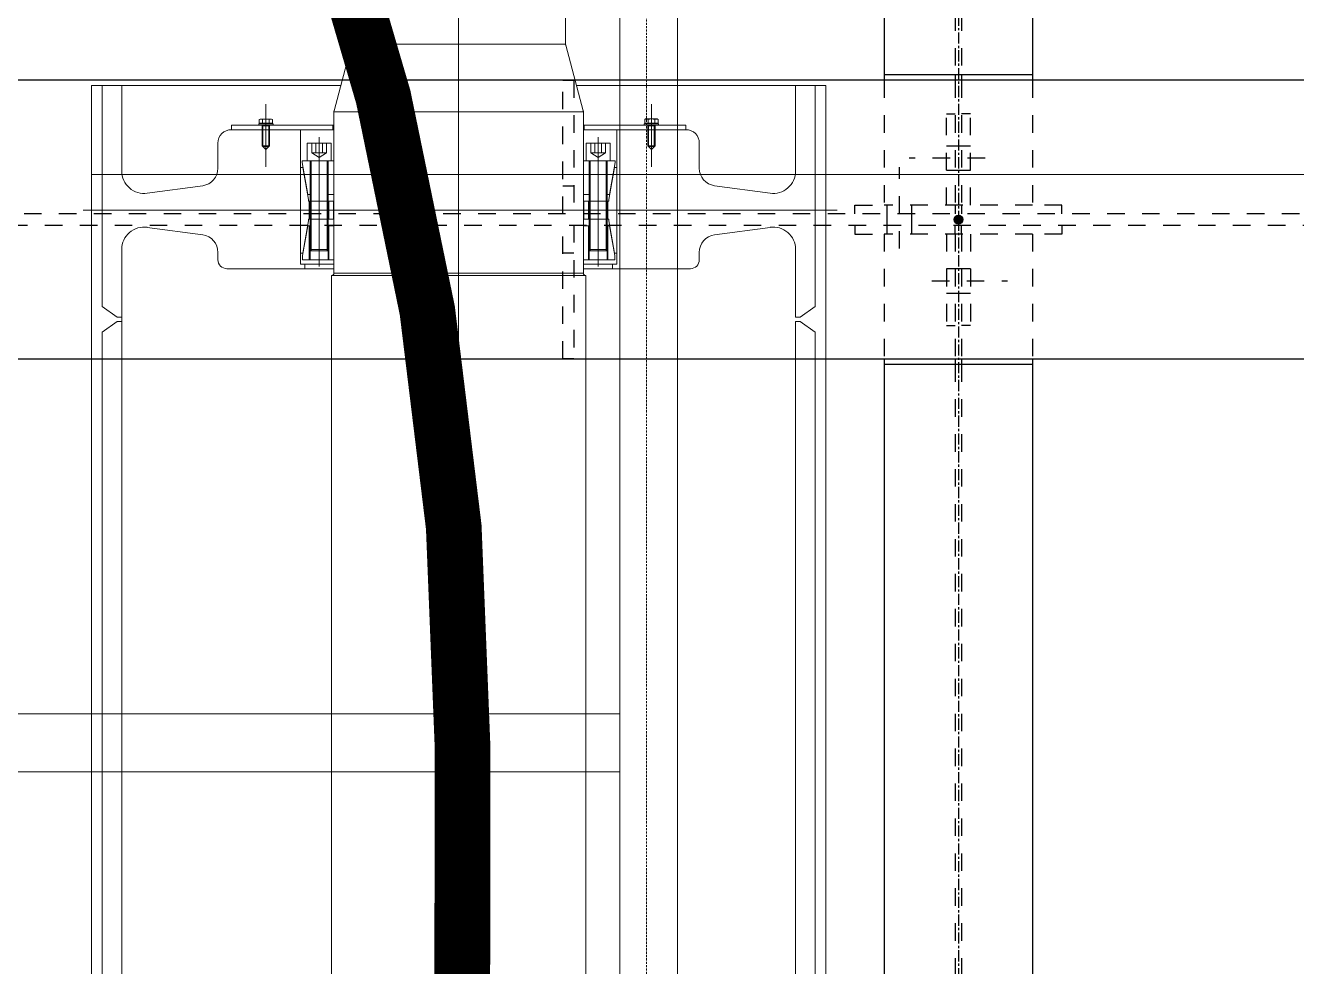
# Model space of a CAD drawing. Header units: inches. Extents: x 209270 to 234360, y -180214 to -150194.
# Drawn here: x 219526 to 220952, y -161353 to -160296 of the extents above; entities that cross this region are included whole.
import ezdxf

# ---------------------------------------------------------------- set-up
doc = ezdxf.new("R2010")
doc.units = ezdxf.units.IN
doc.header["$LTSCALE"] = 10
doc.header["$MEASUREMENT"] = 0
for name, pattern in [('CENTER', [2, 1.25, -0.25, 0.25, -0.25]), ('DXK_LINE_DOT2', [3.9198, 1.9599, -1.9599]), ('HIDDEN', [0.375, 0.25, -0.125])]:
    doc.linetypes.add(name, pattern=pattern)
for name, color, linetype in [('$AUDIT_BAD_LAYER1', 7, 'Continuous'), ('_STR_0', 2, 'Continuous'), ('_STR_1', 2, 'Continuous'), ('_STR_2', 2, 'Continuous'), ('_STR_4', 2, 'Continuous')]:
    doc.layers.add(name, color=color, linetype=linetype)
for name, color, linetype, lineweight in [('All Bought', 110, 'Continuous', 9), ('Belt', 4, 'Continuous', 9), ('DIM', 42, 'Continuous', 13), ('DIM.', 42, 'Continuous', 13), ('HIDDDEN', 3, 'HIDDEN', 9), ('hoist', 221, 'Continuous', 9), ('MAIN OBJECT', 2, 'Continuous', 18)]:
    doc.layers.add(name, color=color, linetype=linetype, lineweight=lineweight)

# ---------------------------------------------------------------- blocks, each defined once
blk = doc.blocks.new('A$VNI7697676')
at = {"layer": 'All Bought'}
for p, q in [((0, 1615), (0, -1615)), ((-120, 1610), (-120, 1246.4)), ((120, 1610), (120, 1246.4)), ((-139.8, 1171.7), (-120.2, 1245.1)), ((-120, 1246.4), (0, 1246.4)), ((120, 1246.4), (0, 1246.4)), ((139.8, 1171.7), (120.2, 1245.1)), ((-412, 1200), (-132.3, 1200)), ((-412, 1200), (-412, 0)), ((-400, 1200), (-400, 951.9)), ((-378, 1200), (-378, 1103.9)), ((412, 1200), (132.3, 1200)), ((378, 1200), (378, 1103.9)), ((400, 1200), (400, 951.9)), ((412, 1200), (412, 0)), ((-216.2, 1179.2), (-216.2, 1108.8)), ((-140, 1170.4), (-140, 989.4)), ((-140, 1170.4), (0, 1170.4)), ((140, 1170.4), (0, 1170.4)), ((140, 1170.4), (140, 989.4)), ((216.2, 1179.2), (216.3, 1108.8)), ((-255, 1150.4), (-255, 1155.4)), ((-255, 1155.4), (-141, 1155.4)), ((-208.2, 1157), (-224.2, 1157)), ((-224.2, 1157), (-224.2, 1155.4)), ((-224.2, 1155.4), (-208.2, 1155.4)), ((-223.8, 1161.8), (-222.8, 1162.3)), ((-223.8, 1161.8), (-223.8, 1157.6)), ((-223.8, 1157.6), (-222.1, 1157.6)), ((-209.8, 1162.3), (-222.8, 1162.3)), ((-222.1, 1157.6), (-222.1, 1157)), ((-222.1, 1157.6), (-210.4, 1157.6)), ((-210.4, 1157), (-222.1, 1157)), ((-220.3, 1155.4), (-220.3, 1132.2)), ((-219.5, 1154.7), (-220.2, 1155.4)), ((-220, 1161.8), (-220, 1157.6)), ((-219.5, 1155.4), (-219.5, 1131.4)), ((-216.2, 1155.4), (-216.2, 1157)), ((-213, 1155.4), (-213, 1131.4)), ((-213, 1154.7), (-212.2, 1155.4)), ((-212.5, 1161.8), (-212.5, 1157.6)), ((-212.3, 1155.4), (-212.3, 1132.2)), ((-210.4, 1157.6), (-210.4, 1157)), ((-210.4, 1157.6), (-208.7, 1157.6)), ((-208.7, 1161.8), (-209.8, 1162.3)), ((-208.7, 1161.8), (-208.7, 1157.6)), ((-208.2, 1155.4), (-208.2, 1157)), ((-141, 1155.4), (-140, 1155.4)), ((-141, 1155.4), (-141, 1150.4)), ((141, 1155.4), (140, 1155.4)), ((255, 1155.4), (141, 1155.4)), ((141, 1155.4), (141, 1150.4)), ((208.3, 1157.1), (224.3, 1157.1)), ((208.3, 1155.5), (208.3, 1157.1)), ((224.3, 1155.5), (208.3, 1155.5)), ((208.7, 1161.8), (209.8, 1162.4)), ((208.7, 1161.8), (208.7, 1157.7)), ((210.4, 1157.7), (208.7, 1157.7)), ((209.8, 1162.4), (222.8, 1162.4)), ((210.4, 1157.7), (210.4, 1157.1)), ((222.1, 1157.7), (210.4, 1157.7)), ((210.4, 1157.1), (222.1, 1157.1)), ((212.3, 1155.5), (212.3, 1132.2)), ((213, 1154.7), (212.3, 1155.5)), ((212.5, 1161.8), (212.5, 1157.7)), ((213, 1155.5), (213, 1131.5)), ((216.3, 1155.5), (216.3, 1157.1)), ((219.5, 1154.7), (220.3, 1155.5)), ((219.5, 1155.5), (219.5, 1131.5)), ((220, 1161.8), (220, 1157.7)), ((220.3, 1155.5), (220.3, 1132.2)), ((222.1, 1157.7), (222.1, 1157.1)), ((223.8, 1157.7), (222.1, 1157.7)), ((223.8, 1161.8), (222.8, 1162.4)), ((223.8, 1161.8), (223.8, 1157.7)), ((224.3, 1157.1), (224.3, 1155.5)), ((255, 1150.4), (255, 1155.4)), ((-141, 1150.4), (-255, 1150.4)), ((-220.2, 1154.7), (-212.2, 1154.7)), ((-177.5, 1150.4), (-177.5, 999.4)), ((-156.5, 1141.9), (-156.5, 996.7)), ((-141, 1150.4), (-140, 1150.4)), ((141, 1150.4), (140, 1150.4)), ((141, 1150.4), (255, 1150.4)), ((156.5, 1141.9), (156.5, 996.7)), ((177.5, 1150.4), (177.5, 999.4)), ((220.3, 1154.7), (212.3, 1154.7)), ((-270, 1135.4), (-270, 1107.3)), ((-216.3, 1128.2), (-220.3, 1132.2)), ((-220.3, 1132.2), (-212.3, 1132.2)), ((-219.5, 1131.4), (-213, 1131.4)), ((-212.3, 1132.2), (-216.3, 1128.2)), ((-156.5, 1135.4), (-170, 1135.4)), ((-170, 1115.6), (-170, 1135.4)), ((-164.6, 1124.4), (-164.6, 1135.4)), ((-160.2, 1124.4), (-160.2, 1135.4)), ((-156.5, 1135.4), (-143, 1135.4)), ((-152.8, 1124.4), (-152.8, 1135.4)), ((-148.4, 1124.4), (-148.4, 1135.4)), ((-143, 1115.6), (-143, 1135.4)), ((156.5, 1135.4), (143, 1135.4)), ((143, 1115.6), (143, 1135.4)), ((148.4, 1124.4), (148.4, 1135.4)), ((152.8, 1124.4), (152.8, 1135.4)), ((156.5, 1135.4), (170, 1135.4)), ((160.2, 1124.4), (160.2, 1135.4)), ((164.6, 1124.4), (164.6, 1135.4)), ((170, 1115.6), (170, 1135.4)), ((212.3, 1132.2), (216.3, 1128.2)), ((220.3, 1132.2), (212.3, 1132.2)), ((219.5, 1131.5), (213, 1131.5)), ((216.3, 1128.2), (220.3, 1132.2)), ((270, 1135.4), (270, 1107.3)), ((-175.6, 1115.6), (-175.6, 1113.6)), ((-175.6, 1115.6), (-140, 1115.6)), ((-169.3, 1077.6), (-175.6, 1113.6)), ((-166.5, 1015.8), (-166.5, 1115.6)), ((-165.4, 1079.5), (-165.4, 1115.6)), ((-164.6, 1124.4), (-156.5, 1124.4)), ((-156.5, 1119.3), (-164.6, 1124.4)), ((-148.4, 1124.4), (-156.5, 1124.4)), ((-156.5, 1119.3), (-148.4, 1124.4)), ((-147.6, 1079.5), (-147.6, 1115.6)), ((-146.5, 1004.4), (-146.5, 1115.6)), ((-140, 1115.6), (-140, 1077.6)), ((140, 1115.6), (140, 1077.6)), ((175.6, 1115.6), (140, 1115.6)), ((146.5, 1004.4), (146.5, 1115.6)), ((147.6, 1079.5), (147.6, 1115.6)), ((148.4, 1124.4), (156.5, 1124.4)), ((156.5, 1119.3), (148.4, 1124.4)), ((164.6, 1124.4), (156.5, 1124.4)), ((156.5, 1119.3), (164.6, 1124.4)), ((165.4, 1079.5), (165.4, 1115.6)), ((166.5, 1015.8), (166.5, 1115.6)), ((169.3, 1077.6), (175.6, 1113.6)), ((175.6, 1115.6), (175.6, 1113.6)), ((-177.5, 1108), (-177.5, 1012)), ((-177.5, 1108), (-174.7, 1108)), ((-168.3, 1071.9), (-174.7, 1108)), ((-166.5, 1077.6), (-166.5, 1100.6)), ((166.5, 1077.6), (166.5, 1100.6)), ((168.3, 1071.9), (174.7, 1108)), ((177.5, 1108), (174.7, 1108)), ((177.5, 1108), (177.5, 1012)), ((-349.4, 1079.2), (-287.1, 1087.5)), ((-172.5, 1096.6), (-172.6, 1096.4)), ((172.5, 1096.6), (172.6, 1096.4)), ((349.4, 1079.2), (287.1, 1087.5)), ((-169.3, 1077.6), (-166.5, 1077.6)), ((-168.3, 1071.9), (-168.3, 1070)), ((-168.3, 1070), (-140.5, 1070)), ((-167.5, 1050), (-167.5, 1070)), ((-165.4, 1014.5), (-165.4, 1079.5)), ((-147.6, 1014.5), (-147.6, 1079.5)), ((-146.5, 1077.6), (-140, 1077.6)), ((-145.5, 1050), (-145.5, 1070)), ((-140.5, 1070), (-140.5, 1050)), ((-140.5, 1070), (-140.5, 1050)), ((146.5, 1077.6), (140, 1077.6)), ((140.5, 1070), (140.5, 1050)), ((140.5, 1070), (140.5, 1050)), ((168.3, 1070), (140.5, 1070)), ((145.5, 1050), (145.5, 1070)), ((147.6, 1014.5), (147.6, 1079.5)), ((165.4, 1014.5), (165.4, 1079.5)), ((169.3, 1077.6), (166.5, 1077.6)), ((167.5, 1050), (167.5, 1070)), ((168.3, 1071.9), (168.3, 1070)), ((-421.3, 1060), (424.7, 1060)), ((-175.2, 1009.2), (-169.3, 1042.4)), ((-168.3, 1048.1), (-174.7, 1012)), ((-169.3, 1042.4), (-166.5, 1042.4)), ((-168.3, 1048.1), (-168.3, 1050)), ((-168.3, 1050), (-140.5, 1050)), ((-167.5, 1004.4), (-167.5, 1042.4)), ((-166.5, 1004.4), (-166.5, 1042.4)), ((-146.5, 1042.4), (-140, 1042.4)), ((-145.5, 1004.4), (-145.5, 1042.4)), ((-140, 1004.4), (-140, 1042.4)), ((140, 1004.4), (140, 1042.4)), ((146.5, 1042.4), (140, 1042.4)), ((168.3, 1050), (140.5, 1050)), ((145.5, 1004.4), (145.5, 1042.4)), ((166.5, 1004.4), (166.5, 1042.4)), ((169.3, 1042.4), (166.5, 1042.4)), ((167.5, 1004.4), (167.5, 1042.4)), ((168.3, 1048.1), (168.3, 1050)), ((168.3, 1048.1), (174.7, 1012)), ((175.2, 1009.2), (169.3, 1042.4)), ((-349.4, 1040.8), (-287.1, 1032.5)), ((349.4, 1040.8), (287.1, 1032.5)), ((-378, 940), (-378, 1016.1)), ((-270, 1004.4), (-270, 1012.7)), ((-166.5, 1015.8), (-165.4, 1014.5)), ((-166.5, 1015.8), (-146.5, 1015.8)), ((-147.6, 1014.5), (-165.4, 1014.5)), ((-146.5, 1015.8), (-147.6, 1014.5)), ((146.5, 1015.8), (147.6, 1014.5)), ((166.5, 1015.8), (146.5, 1015.8)), ((147.6, 1014.5), (165.4, 1014.5)), ((166.5, 1015.8), (165.4, 1014.5)), ((270, 1004.4), (270, 1012.7)), ((378, 940), (378, 1016.1)), ((-177.5, 1012), (-174.7, 1012)), ((-172.5, 999.4), (-177.5, 999.4)), ((-175.2, 1004.4), (-175.2, 1009.2)), ((-175.2, 1004.4), (-140, 1004.4)), ((-172.5, 994.4), (-172.5, 999.4)), ((-172.5, 999.4), (-140, 999.4)), ((175.2, 1004.4), (140, 1004.4)), ((172.5, 999.4), (140, 999.4)), ((172.5, 994.4), (172.5, 999.4)), ((172.5, 999.4), (177.5, 999.4)), ((177.5, 1012), (174.7, 1012)), ((175.2, 1004.4), (175.2, 1009.2)), ((-172.5, 994.4), (-260, 994.4)), ((-172.5, 994.4), (-140, 994.4)), ((-142.5, 986.9), (-142.5, 0)), ((-142.5, 986.9), (0, 986.9)), ((0, 989.4), (-140, 989.4)), ((0, 989.4), (140, 989.4)), ((142.5, 986.9), (0, 986.9)), ((172.5, 994.4), (140, 994.4)), ((142.5, 986.9), (142.5, 0)), ((172.5, 994.4), (260, 994.4)), ((-383, 940), (-400, 951.9)), ((383, 940), (400, 951.9)), ((-383, 935), (-400, 923.1)), ((-383, 940), (-378, 940)), ((-383, 935), (-378, 935)), ((-378, 940), (-378, 935)), ((-378, 935), (-378, 0)), ((383, 940), (378, 940)), ((383, 935), (378, 935)), ((378, 935), (378, 0)), ((383, 935), (400, 923.1)), ((-400, 923.1), (-400, 0)), ((400, 923.1), (400, 0))]:
    blk.add_line(p, q, dxfattribs=at)
for centre, radius, start, end in [((-125, 1246.4), 5, 345, 0), ((125, 1246.4), 5, 180, 195), ((-135, 1170.4), 5, 165, 180), ((135, 1170.4), 5, 0, 15), ((-221.9, 1159), 3.32, 55.5531, 115.5531), ((-216.2, 1149.9), 12.4, 72.3875, 107.6125), ((-210.6, 1159), 3.32, 64.4469, 124.4469), ((210.6, 1159), 3.32, 55.5578, 115.5578), ((216.3, 1150), 12.4, 72.3922, 107.6172), ((221.9, 1159), 3.32, 64.4516, 124.4516), ((-255, 1135.4), 15, 90, 180), ((255, 1135.4), 15, 0, 90), ((-353, 1103.9), 25, 180, 278.3659), ((-290, 1107.3), 20, 278.3659, 0), ((290, 1107.3), 20, 180, 261.6341), ((353, 1103.9), 25, 261.6341, 0), ((-353, 1016.1), 25, 81.6341, 180), ((353, 1016.1), 25, 0, 98.3659), ((-290, 1012.7), 20, 0, 81.6341), ((290, 1012.7), 20, 98.3659, 180), ((-260, 1004.4), 10, 180, 270), ((260, 1004.4), 10, 270, 0), ((-142.5, 989.4), 2.5, 270, 0), ((142.5, 989.4), 2.5, 180, 270)]:
    blk.add_arc(centre, radius, start, end, dxfattribs=at)
blk = doc.blocks.new('A$Ccd523e08')
at = {"layer": 'DIM', "xscale": -1}
blk.add_blockref('A$VNI7697676', (0, 0), dxfattribs=at)
blk = doc.blocks.new('A$Cdf87a385')
at = {"layer": 'HIDDDEN'}
blk.add_line((-910.7, -1770.2), (-910.7, 1770.2), dxfattribs=at)
at = {"layer": 'MAIN OBJECT'}
for p, q in [((-945.7, -1825.2), (-945.7, 1825.2)), ((-880.7, -1760.2), (-880.7, 1760.2)), ((-188.6, -430.7), (-880.7, -430.7)), ((-188.6, -495.7), (-880.7, -495.7))]:
    blk.add_line(p, q, dxfattribs=at)
blk = doc.blocks.new('A$C67244592')
at = {"layer": 'hoist', "lineweight": 0, "const_width": 62.5}
blk.add_lwpolyline([(0, -500), (4.3, 5159.9, 0.081795), (-153.3, 6122), (-1342.4, 9643.9, -0.081584), (-1500.1, 10603.6), (-1500.1, 15050)], format="xyb", dxfattribs=at)
blk = doc.blocks.new('Part-116860372-114948 - 114867')
at = {"layer": '_STR_4', "linetype": 'Continuous'}
blk.add_hatch(color=256, dxfattribs=at).paths.add_polyline_path([(220572.6, -160519.2, -1), (220572.6, -160509.2, -1)])
at = {"layer": '_STR_1', "linetype": 'DXK_LINE_DOT2'}
for p, q in [((220569, -158361.9), (220569, -160351.7)), ((220576.1, -158361.9), (220576.1, -160351.7)), ((220489.3, -160357.9), (220489.3, -160497.9)), ((220569, -160357.9), (220569, -160497.9)), ((220576.1, -160357.9), (220576.1, -160497.9)), ((220655.8, -160357.9), (220655.8, -160497.9)), ((220655.8, -160497.9), (220489.3, -160497.9))]:
    blk.add_line(p, q, dxfattribs=at)
at = {"layer": '_STR_2', "linetype": 'Continuous'}
for p, q in [((220489.3, -158355.7), (220489.3, -160357.9)), ((220655.8, -158355.7), (220655.8, -160357.9)), ((220655.8, -160351.7), (220489.3, -160351.7)), ((220569, -160351.7), (220569, -160357.9)), ((220576.1, -160351.7), (220576.1, -160357.9))]:
    blk.add_line(p, q, dxfattribs=at)
at = {"layer": '_STR_4', "linetype": 'CENTER'}
blk.add_line((220572.6, -158264.2), (220572.6, -160514.2), dxfattribs=at)
at = {"layer": '_STR_4', "linetype": 'Continuous'}
blk.add_circle((220572.6, -160514.2), 5, dxfattribs=at)
blk = doc.blocks.new('Bolt-116860372-115965 - 114867')
at = {"layer": '_STR_1', "linetype": 'DXK_LINE_DOT2'}
for p, q in [((220559, -160569.2), (220569, -160569.2)), ((220569, -160569.2), (220576.1, -160569.2)), ((220576.1, -160569.2), (220586.1, -160569.2)), ((220542.8, -160582.9), (220627.8, -160582.9)), ((220559, -160596.7), (220569, -160596.7)), ((220569, -160596.7), (220576.1, -160596.7)), ((220576.1, -160596.7), (220586.1, -160596.7))]:
    blk.add_line(p, q, dxfattribs=at)
blk = doc.blocks.new('Part-116860372-115984 - 114867')
at = {"layer": '_STR_1', "linetype": 'DXK_LINE_DOT2'}
for p, q in [((220586.1, -160395.4), (220576.1, -160395.4)), ((220586.1, -160497.9), (220586.1, -160395.4)), ((220576.1, -160497.9), (220576.1, -160507.9)), ((220688.6, -160497.9), (220655.8, -160497.9)), ((220688.6, -160507.9), (220688.6, -160497.9))]:
    blk.add_line(p, q, dxfattribs=at)
blk = doc.blocks.new('Part-116860372-115963 - 114867')
at = {"layer": '_STR_1', "linetype": 'DXK_LINE_DOT2'}
for p, q in [((220576.1, -160530.4), (220576.1, -160520.4)), ((220688.6, -160520.4), (220688.6, -160530.4)), ((220586.1, -160530.4), (220586.1, -160632.9)), ((220688.6, -160530.4), (220655.8, -160530.4)), ((220586.1, -160632.9), (220576.1, -160632.9))]:
    blk.add_line(p, q, dxfattribs=at)
blk = doc.blocks.new('Part-116860372-157426 - 114867')
at = {"layer": '_STR_1', "linetype": 'DXK_LINE_DOT2'}
for p, q in [((220128.8, -160357.9), (218891.3, -160357.9)), ((221378.8, -160357.9), (220141.3, -160357.9)), ((218891.3, -160670.4), (220128.8, -160670.4)), ((220141.3, -160670.4), (221378.8, -160670.4))]:
    blk.add_line(p, q, dxfattribs=at)
blk = doc.blocks.new('Part-116860372-115983 - 114867')
at = {"layer": '_STR_1', "linetype": 'DXK_LINE_DOT2'}
for p, q in [((220559, -160497.9), (220559, -160395.4)), ((220559, -160395.4), (220569, -160395.4)), ((220456.5, -160507.9), (220456.5, -160497.9)), ((220456.5, -160497.9), (220489.3, -160497.9)), ((220569, -160497.9), (220569, -160507.9))]:
    blk.add_line(p, q, dxfattribs=at)
blk = doc.blocks.new('Part-116860372-114983 - 114867')
at = {"layer": '_STR_4', "linetype": 'Continuous'}
blk.add_hatch(color=256, dxfattribs=at).paths.add_polyline_path([(220572.6, -160519.2, -1), (220572.6, -160509.2, -1)])
at = {"layer": '_STR_1', "linetype": 'DXK_LINE_DOT2'}
for p, q in [((220655.8, -160530.4), (220489.3, -160530.4)), ((220489.3, -160530.4), (220489.3, -160670.4)), ((220569, -160530.4), (220569, -160670.4)), ((220576.1, -160530.4), (220576.1, -160670.4)), ((220655.8, -160530.4), (220655.8, -160670.4)), ((220569, -160676.7), (220569, -164114.8)), ((220576.1, -160676.7), (220576.1, -164114.8))]:
    blk.add_line(p, q, dxfattribs=at)
at = {"layer": '_STR_2', "linetype": 'Continuous'}
for p, q in [((220489.3, -160670.4), (220489.3, -164121)), ((220655.8, -160676.7), (220489.3, -160676.7)), ((220569, -160670.4), (220569, -160676.7)), ((220576.1, -160670.4), (220576.1, -160676.7)), ((220655.8, -160670.4), (220655.8, -164121))]:
    blk.add_line(p, q, dxfattribs=at)
at = {"layer": '_STR_4', "linetype": 'CENTER'}
blk.add_line((220572.6, -160514.2), (220572.6, -164264.2), dxfattribs=at)
at = {"layer": '_STR_4', "linetype": 'Continuous'}
blk.add_circle((220572.6, -160514.2), 5, dxfattribs=at)
blk = doc.blocks.new('Part-116860372-115112 - 114867')
at = {"layer": '_STR_2', "linetype": 'Continuous'}
for p, q in [((228285.1, -160357.9), (217666.3, -160357.9)), ((217666.3, -160670.4), (225313.8, -160670.4))]:
    blk.add_line(p, q, dxfattribs=at)
blk = doc.blocks.new('Part-116860372-115114 - 114867')
at = {"layer": '_STR_1', "linetype": 'DXK_LINE_DOT2'}
for p, q in [((228285.1, -160507.9), (217666.3, -160507.9)), ((217666.3, -160520.4), (228285.1, -160520.4))]:
    blk.add_line(p, q, dxfattribs=at)
blk = doc.blocks.new('Part-116860372-149919 - 114867')
at = {"layer": '_STR_1', "linetype": 'DXK_LINE_DOT2'}
for p, q in [((220128.8, -160670.4), (220128.8, -160520.4)), ((220141.3, -160520.4), (220141.3, -160670.4)), ((220141.3, -160551.7), (220128.8, -160551.7)), ((220141.3, -160670.4), (220128.8, -160670.4))]:
    blk.add_line(p, q, dxfattribs=at)
blk = doc.blocks.new('Bolt-116860372-115966 - 114867')
at = {"layer": '_STR_1', "linetype": 'DXK_LINE_DOT2'}
for p, q in [((220506.5, -160546.7), (220506.5, -160455.4)), ((220492.8, -160507.9), (220492.8, -160497.9)), ((220492.8, -160520.4), (220492.8, -160507.9)), ((220520.3, -160507.9), (220520.3, -160497.9)), ((220520.3, -160520.4), (220520.3, -160507.9)), ((220492.8, -160530.4), (220492.8, -160520.4)), ((220520.3, -160530.4), (220520.3, -160520.4))]:
    blk.add_line(p, q, dxfattribs=at)
blk = doc.blocks.new('Part-116860372-115964 - 114867')
at = {"layer": '_STR_1', "linetype": 'DXK_LINE_DOT2'}
for p, q in [((220456.5, -160520.4), (220456.5, -160530.4)), ((220569, -160530.4), (220569, -160520.4)), ((220456.5, -160530.4), (220489.3, -160530.4)), ((220559, -160530.4), (220559, -160632.9)), ((220559, -160632.9), (220569, -160632.9))]:
    blk.add_line(p, q, dxfattribs=at)
blk = doc.blocks.new('Bolt-116860372-115985 - 114867')
at = {"layer": '_STR_1', "linetype": 'DXK_LINE_DOT2'}
for p, q in [((220569, -160431.7), (220559, -160431.7)), ((220576.1, -160431.7), (220569, -160431.7)), ((220586.1, -160431.7), (220576.1, -160431.7)), ((220602.4, -160445.4), (220517.4, -160445.4)), ((220569, -160459.2), (220559, -160459.2)), ((220576.1, -160459.2), (220569, -160459.2)), ((220586.1, -160459.2), (220576.1, -160459.2))]:
    blk.add_line(p, q, dxfattribs=at)
blk = doc.blocks.new('Part-116860372-149918 - 114867')
at = {"layer": '_STR_1', "linetype": 'DXK_LINE_DOT2'}
for p, q in [((220128.8, -160507.9), (220128.8, -160357.9)), ((220128.8, -160357.9), (220141.3, -160357.9)), ((220141.3, -160357.9), (220141.3, -160507.9)), ((220141.3, -160476.7), (220128.8, -160476.7))]:
    blk.add_line(p, q, dxfattribs=at)

msp = doc.modelspace()

# ---------------------------------------------------------------- linework, layer by layer
at = {"layer": 'Belt'}
msp.add_line((232515.7, -160463.7, 0), (219599.9, -160463.7, 0), dxfattribs=at)

# ---------------------------------------------------------------- block references
at = {"layer": '$AUDIT_BAD_LAYER1', "color": 1, "rotation": 180.0000473434895}
msp.add_blockref('A$Cdf87a385', (219311.9, -161564.7, 0.8), dxfattribs=at)
at = {"layer": '_STR_0', "zscale": 0.8}
for name in ['Part-116860372-114948 - 114867', 'Part-116860372-157426 - 114867', 'Part-116860372-115112 - 114867', 'Part-116860372-149918 - 114867', 'Part-116860372-115983 - 114867', 'Part-116860372-115984 - 114867', 'Bolt-116860372-115985 - 114867', 'Bolt-116860372-115966 - 114867', 'Part-116860372-115114 - 114867', 'Part-116860372-114983 - 114867', 'Part-116860372-149919 - 114867', 'Part-116860372-115964 - 114867', 'Part-116860372-115963 - 114867', 'Bolt-116860372-115965 - 114867']:
    msp.add_blockref(name, (0, 0), dxfattribs=at)
at = {"layer": 'DIM', "xscale": -1}
msp.add_blockref('A$Ccd523e08', (220011.9, -161563.7, 0.8), dxfattribs=at)
at = {"layer": 'DIM.'}
msp.add_blockref('A$C67244592', (220011.9, -166263.7), dxfattribs=at)

doc.saveas('drawing.dxf')
